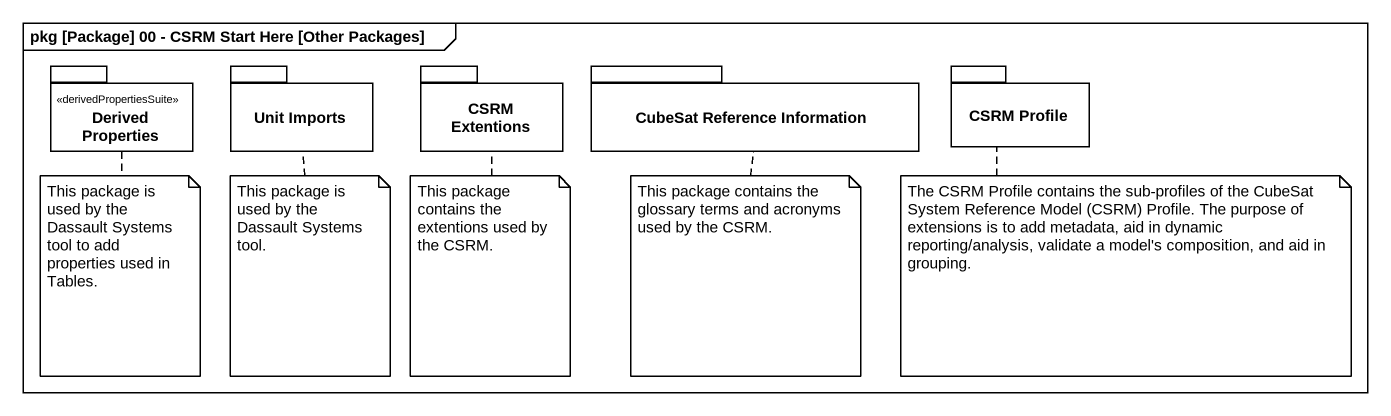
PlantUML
@startuml
mainframe pkg [Package] 00 - CSRM Start Here [Other Packages]
package "Derived Properties" as Derived_Properties <<derivedPropertiesSuite>> {
}
package "Unit Imports" as Unit_Imports {
}
package "CSRM Extentions" as CSRM_Extentions {
}
package "CubeSat Reference Information" as CubeSat_Reference {
}
package "CSRM Profile" as CSRM_Profile {
}
note bottom of Derived_Properties : This package is used by the Dassault Systems tool to add properties used in Tables.
note bottom of Unit_Imports : This package is used by the Dassault Systems tool.
note bottom of CSRM_Extentions : This package contains the extentions used by the CSRM.
note bottom of CubeSat_Reference : This package contains the glossary terms and acronyms used by the CSRM.
note bottom of CSRM_Profile : The CSRM Profile contains the sub-profiles of the CubeSat System Reference Model (CSRM) Profile. The purpose of extensions is to add metadata, aid in dynamic reporting/analysis, validate a model's composition, and aid in grouping.
@enduml
